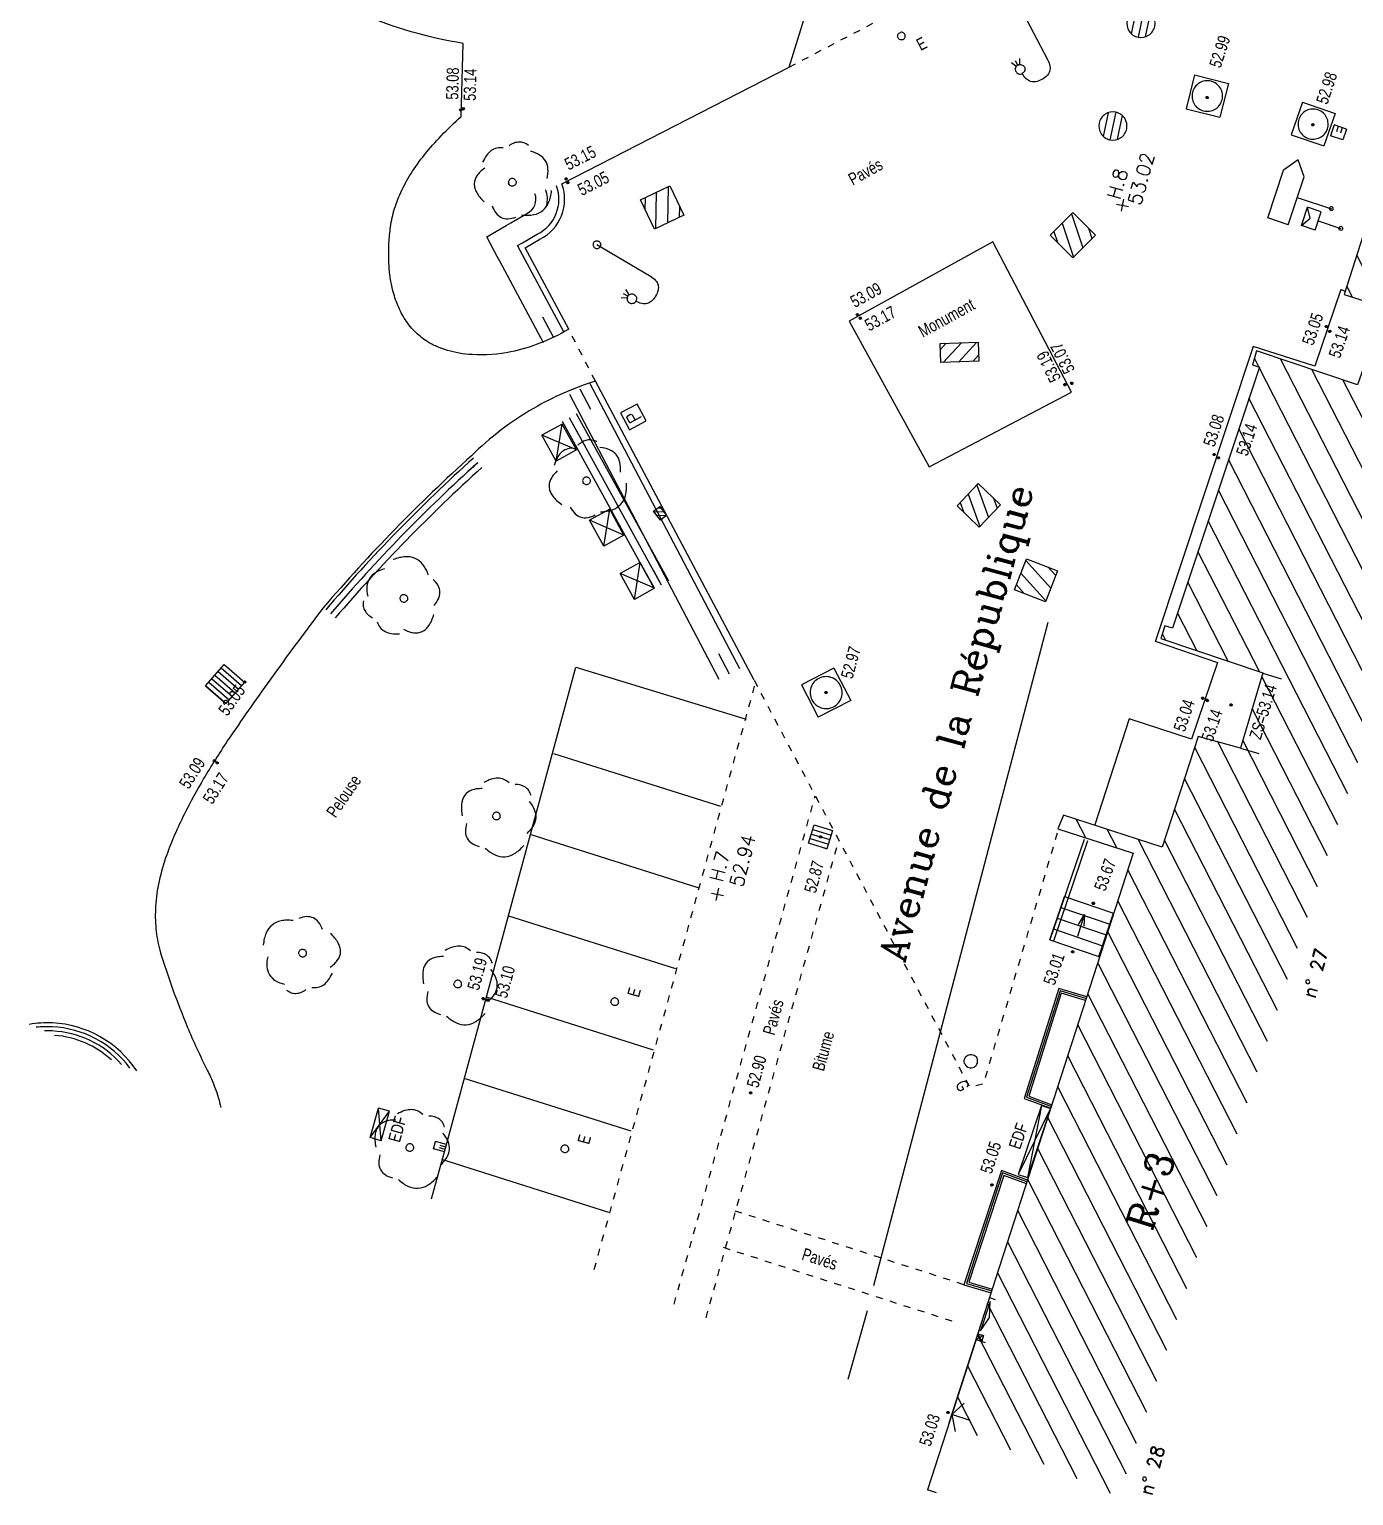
# Model space of a CAD drawing. Extents: x 661856 to 662117, y 6866905 to 6867165.
# Drawn here: x 661855.97 to 661890.48, y 6866941.31 to 6866979.51 of the extents above; entities that cross this region are included whole.
import ezdxf
from ezdxf.enums import TextEntityAlignment as Align

# ---------------------------------------------------------------- set-up
doc = ezdxf.new("R2010")
doc.units = 0
for name, pattern in [('CONTINU', [0]), ('JSI_MCL0', [1, 0.5, 0.5]), ('JSI_MCL3', [4.5, 3, -1.5]), ('JSI_TCO', [1, 0.5, 0.5]), ('JSI_TIC', [0.2, 0.08, 0.01, -0.1, 0.01])]:
    doc.linetypes.add(name, pattern=pattern)
doc.layers.get('0').update_dxf_attribs({"linetype": 'CONTINUOUS'})
for name, color, linetype in [('ALTI', 140, 'CONTINUOUS'), ('BATI', 6, 'CONTINUOUS'), ('BORDURE', 7, 'CONTINU'), ('GENIE_CIVIL', 7, 'CONTINUOUS'), ('HACHURE', 7, 'CONTINUOUS'), ('LIMITE', 7, 'CONTINUOUS'), ('MARQUAGE', 7, 'CONTINUOUS'), ('MOB', 6, 'CONTINUOUS'), ('NUMEROS', 1, 'CONTINUOUS'), ('OBJASS', 22, 'CONTINUOUS'), ('OBJEAU', 4, 'CONTINUOUS'), ('OBJEDF', 240, 'CONTINUOUS'), ('OBJEP', 220, 'CONTINUOUS'), ('OBJGAZ', 30, 'CONTINUOUS'), ('POINTS-POLYGO', 7, 'CONTINUOUS'), ('POLYGO', 240, 'CONTINUOUS'), ('SIGNAL', 6, 'CONTINUOUS'), ('TEXTE', 7, 'CONTINUOUS'), ('VEGETATION', 3, 'CONTINUOUS'), ('VOIRIE', 7, 'CONTINUOUS'), ('Z', 4, 'CONTINUOUS')]:
    doc.layers.add(name, color=color, linetype=linetype)
doc.styles.add('36-2', font='romans.shx', dxfattribs={"height": 0.36})
doc.styles.add('5-2', font='romand.shx', dxfattribs={"height": 0.35})
doc.styles.add('7-2', font='romanc.shx', dxfattribs={"height": 0.7})
doc.styles.add('ROMANS', font='romans.shx', dxfattribs={"width": 0.95, "oblique": 13.5, "height": 5})
doc.styles.get("Standard").update_dxf_attribs({"font": 'ARIALUNI.ttf', "height": 2})
doc.linetypes.add('JSI_CLOO', pattern='A,0.7,0.1,-0.05,[133,jsi_form.shx,S=0.05,R=0,X=-0.05,Y=0],-0.05,0.1', length=1)
doc.linetypes.add('JSI_HAIED', pattern='A,0.48,0.06,-0.1,[138,jsi_form.shx,S=0.05,R=0,X=-0.1,Y=0],0.06', length=0.7)
doc.linetypes.add('JSI_HAIEG', pattern='A,0.48,0.06,-0.1,[137,jsi_form.shx,S=0.05,R=0,X=-0.1,Y=0],0.06', length=0.7)
doc.linetypes.add('JSI_MUD', pattern='A,0.0001,[130,jsi_form.shx,S=0.5,R=0,X=0.875,Y=0],-0.75', length=0.7501)
doc.linetypes.add('JSI_MUG', pattern='A,0.0001,[130,jsi_form.shx,S=0.5,R=0,X=-0.125,Y=0],-0.75', length=0.7501)
doc.linetypes.add('JSI_MUR', pattern='A,1e-06,-0.5,[130,jsi_form.shx,S=0.7,R=315,X=0.05,Y=0],-0.5', length=1.000001)

# ---------------------------------------------------------------- blocks, each defined once
blk = doc.blocks.new('$B_200')
at = {"color": 0, "linetype": 'BYBLOCK', "flags": 128}
for points in [[(0, -0.5, -0.414214), (-0.5, 0, -0.414214), (0, 0.5)], [(0, -0.5, 0.414214), (0.5, 0, 0.414214), (0, 0.5)]]:
    blk.add_lwpolyline(points, format="xyb", dxfattribs=at)
blk = doc.blocks.new('$B_220')
at = {"color": 0, "linetype": 'BYBLOCK', "flags": 128}
for points in [[(0.297, 0.272, 0.039633), (0.273, 0.344, 0.053426), (0.241, 0.401, 0.147584), (0.154, 0.47, 0.071882), (0.099, 0.483, 0.058066), (0.036, 0.48, 0.043501), (-0.035, 0.463, 0.032041), (-0.113, 0.431)], [(-0.195, 0.351, 0.077685), (-0.303, 0.336, 0.115926), (-0.379, 0.292, 0.119307), (-0.426, 0.217, 0.082378), (-0.441, 0.113)], [(0.461, -0.046, 0.087593), (0.487, 0.033, 0.096392), (0.482, 0.113, 0.080457), (0.446, 0.192, 0.056881), (0.379, 0.272)], [(-0.441, 0.033, 0.03619), (-0.474, -0.044, 0.046233), (-0.492, -0.116, 0.121403), (-0.482, -0.245, 0.119181), (-0.41, -0.354, 0.044648), (-0.351, -0.401, 0.034835), (-0.277, -0.443)], [(0.379, -0.364, 0.076898), (0.431, -0.319, 0.090424), (0.461, -0.265, 0.083207), (0.472, -0.2, 0.062964), (0.461, -0.126)], [(-0.113, -0.443, 0.078382), (0.005, -0.498, 0.113914), (0.113, -0.503, 0.115194), (0.21, -0.458, 0.080222), (0.297, -0.364)]]:
    blk.add_lwpolyline(points, format="xyb", dxfattribs=at)
blk = doc.blocks.new('$B_107')
at = {"color": 0, "linetype": 'BYBLOCK', "flags": 128}
for points in [[(-0.5, 0.625), (-0.5, 1)], [(-0.5, 1), (0.375, 1)], [(0.375, 0.625), (0.625, 0.8125), (0.375, 1)], [(-0.5, 0.625), (0.375, 0.625)], [(0, 0.625), (0, 0)]]:
    blk.add_lwpolyline(points, dxfattribs=at)
blk = doc.blocks.new('$Y_001')
at = {"color": 0, "linetype": 'BYBLOCK', "flags": 128}
for points in [[(-0.5, 0), (0.5, 0)], [(0, -0.5), (0, 0.5)]]:
    blk.add_lwpolyline(points, dxfattribs=at)
blk = doc.blocks.new('TCPOINT')
at = {"color": 0}
blk.add_point((0, 0), dxfattribs=at)
at = {"layer": 'NUMEROS', "style": '36-2'}
blk.add_attdef('MAT', (0.1, 0.1), '', height=0.36, dxfattribs=at)
at = {"layer": 'Z', "style": 'ROMANS'}
blk.add_attdef('ALT', text='', height=0.36, dxfattribs=at).set_placement((0.1, -0.1), align=Align.TOP_LEFT)
blk = doc.blocks.new('$B_130')
at = {"color": 0, "linetype": 'BYBLOCK', "flags": 128}
for points in [[(0, 0), (0, 0.812, -0.08), (0.012, 0.895, -0.117647), (0.047, 0.953, -0.117647), (0.105, 0.988, -0.08), (0.188, 1, -0.08), (0.27, 0.988, -0.117647), (0.328, 0.953, -0.117647), (0.363, 0.895, -0.08), (0.375, 0.812)], [(0.375, 0.688, -0.414214), (0.312, 0.75, -0.414214), (0.375, 0.812)], [(0.375, 0.688, 0.414214), (0.438, 0.75, 0.414214), (0.375, 0.812)]]:
    blk.add_lwpolyline(points, format="xyb", dxfattribs=at)
for points in [[(0.344, 0.688), (0.312, 0.625)], [(0.375, 0.688), (0.375, 0.625)], [(0.406, 0.688), (0.438, 0.625)]]:
    blk.add_lwpolyline(points, dxfattribs=at)
blk = doc.blocks.new('$B_030')
at = {"color": 0, "linetype": 'BYBLOCK', "flags": 128}
for points in [[(0, 0), (0, 1)], [(0, 1), (1, 1)], [(0, 1), (1, 0)], [(0, 0), (1, 1)], [(1, 0), (1, 1)], [(0, 0), (1, 0)]]:
    blk.add_lwpolyline(points, dxfattribs=at)
blk = doc.blocks.new('$B_020')
at = {"color": 0, "linetype": 'BYBLOCK', "flags": 128}
for points in [[(0, 0), (0, 1)], [(0, 1), (1, 1)], [(1, 0), (1, 1)], [(0, 0), (1, 0)]]:
    blk.add_lwpolyline(points, dxfattribs=at)
for points in [[(0.5, 0.0625, -0.4142136), (0.0625, 0.5, -0.4142136), (0.5, 0.9375)], [(0.5, 0.0625, 0.4142136), (0.9375, 0.5, 0.4142136), (0.5, 0.9375)]]:
    blk.add_lwpolyline(points, format="xyb", dxfattribs=at)
blk = doc.blocks.new('$B_021')
at = {"color": 0, "linetype": 'BYBLOCK', "flags": 128}
for points in [[(0, 0), (0, 1)], [(0, 1), (1, 1)], [(0, 0), (1, 0)], [(0.34, 0), (0.34, 0.5)], [(0.66, 0), (0.66, 0.5)], [(1, 0), (1, 1)]]:
    blk.add_lwpolyline(points, dxfattribs=at)
blk = doc.blocks.new('$B_230')
blk.add_lwpolyline([(-0.498, -0.488), (0.498, -0.488), (0.498, 0.488), (-0.498, 0.488)], close=True)
at = {"color": 0, "linetype": 'BYBLOCK', "flags": 128}
for points in [[(-0.193, 0.309), (0.119, 0.315), (0.184, 0.222), (0.186, 0.066), (0.125, 0.002), (-0.187, -0.003)], [(-0.193, 0.309), (-0.181, -0.378)]]:
    blk.add_lwpolyline(points, dxfattribs=at)
blk = doc.blocks.new('$B_038')
at = {"color": 0, "linetype": 'BYBLOCK', "flags": 128}
blk.add_lwpolyline([(-0.5, 0.5), (0.5, 0.5), (0.5, -0.5), (-0.5, -0.5)], close=True, dxfattribs=at)
for points in [[(-0.344, 0.5), (-0.5, 0.188)], [(0.031, 0.5), (-0.469, -0.5)], [(0.438, 0.5), (-0.062, -0.5)], [(0.5, -0.188), (0.344, -0.5)]]:
    blk.add_lwpolyline(points, dxfattribs=at)
blk = doc.blocks.new('$B_202')
at = {"color": 0, "linetype": 'BYBLOCK', "flags": 128}
for points in [[(0, -0.5, -0.4142136), (-0.5, 0, -0.4142136), (0, 0.5)], [(0, -0.5, 0.4142136), (0.5, 0, 0.4142136), (0, 0.5)]]:
    blk.add_lwpolyline(points, format="xyb", dxfattribs=at)
for points in [[(-0.5, 0), (0.5, 0)], [(-0.4297, 0.25), (0.4297, 0.25)], [(0.4297, -0.25), (-0.4297, -0.25)]]:
    blk.add_lwpolyline(points, dxfattribs=at)
blk = doc.blocks.new('$B_110')
at = {"color": 0, "linetype": 'BYBLOCK', "flags": 128}
for points in [[(-0.25, 0.625), (-0.25, 1), (0, 0.844), (0.25, 1)], [(-0.25, 0.625), (0.25, 0.625), (0.25, 1)], [(-0.25, 1), (0.25, 1)], [(0, 0.625), (0, 0)]]:
    blk.add_lwpolyline(points, dxfattribs=at)
blk = doc.blocks.new('$B_027')
at = {"color": 0, "linetype": 'BYBLOCK', "flags": 128}
for points in [[(-0.5, -0.5), (0.5, -0.5), (0.5, -0.188)], [(-0.5, -0.5), (-0.5, -0.188)]]:
    blk.add_lwpolyline(points, dxfattribs=at)
blk.add_lwpolyline([(-0.406, -0.406), (0.406, -0.406), (0, -0.188)], close=True, dxfattribs=at)
blk = doc.blocks.new('$B_210')
at = {"linetype": 'CONTINUOUS'}
blk.add_hatch(color=0, dxfattribs=at).paths.add_polyline_path([(0, -0.5, -1), (0, 0.5, -1)])
at = {"color": 0, "linetype": 'BYBLOCK', "flags": 128}
blk.add_lwpolyline([(0, -0.5, -1), (0, 0.5, -1)], format="xyb", close=True, dxfattribs=at)
blk = doc.blocks.new('$B_001')
at = {"color": 0, "linetype": 'BYBLOCK', "flags": 128}
for points in [[(0, 0), (0, 1)], [(0, 1), (1, 1)], [(1, 0), (1, 1)], [(0, 0), (1, 0)]]:
    blk.add_lwpolyline(points, dxfattribs=at)
blk = doc.blocks.new('$B_216')
at = {"color": 0, "linetype": 'BYBLOCK', "flags": 128}
for points in [[(-0.5, 0), (0, 0.5)], [(0, -0.5), (0, 0.5), (0.5, 0)]]:
    blk.add_lwpolyline(points, dxfattribs=at)
blk = doc.blocks.new('$B_170')
at = {"color": 0, "linetype": 'BYBLOCK', "flags": 128}
for points in [[(-0.5, 0), (-0.5, 1)], [(0.5, 0), (0.5, 1)]]:
    blk.add_lwpolyline(points, dxfattribs=at)
blk = doc.blocks.new('$B_028')
at = {"color": 0, "linetype": 'BYBLOCK', "flags": 128}
for points in [[(0, 0.5), (0, -0.5), (0.0938, -0.0625)], [(-0.5, -0.5), (-0.5, 0)], [(0.5, 0), (0.5, -0.5)], [(-0.0937, -0.0625), (0, -0.5)], [(-0.5, -0.5), (0.5, -0.5)]]:
    blk.add_lwpolyline(points, dxfattribs=at)
blk = doc.blocks.new('*X281')
at = {"layer": 'HACHURE'}
for p, q in [((661893.728, 6866970.065, 57.333), (661891.076, 6866975.252, 57.333)), ((661893.99, 6866970.871, 57.333), (661891.714, 6866975.321, 57.333)), ((661894.458, 6866971.273, 57.333), (661892.525, 6866975.054, 57.333)), ((661895.269, 6866971.004, 57.333), (661893.336, 6866974.786, 57.333)), ((661893.466, 6866969.259, 57.333), (661890.817, 6866974.439, 57.333)), ((661896.081, 6866970.736, 57.333), (661894.146, 6866974.519, 57.333)), ((661896.892, 6866970.467, 57.333), (661894.957, 6866974.251, 57.333)), ((661897.703, 6866970.198, 57.333), (661895.768, 6866973.984, 57.333)), ((661891.249, 6866972.277, 57.333), (661890.559, 6866973.627, 57.333)), ((661898.514, 6866969.93, 57.333), (661896.578, 6866973.716, 57.333)), ((661899.326, 6866969.661, 57.333), (661897.389, 6866973.449, 57.333)), ((661900.137, 6866969.393, 57.333), (661898.199, 6866973.182, 57.333)), ((661890.445, 6866972.533, 57.333), (661890.3, 6866972.815, 57.333)), ((661900.948, 6866969.124, 57.333), (661899.01, 6866972.914, 57.333)), ((661901.759, 6866968.856, 57.333), (661899.821, 6866972.647, 57.333)), ((661902.57, 6866968.587, 57.333), (661900.631, 6866972.379, 57.333)), ((661893.204, 6866968.454, 57.333), (661891.278, 6866972.221, 57.333)), ((661903.382, 6866968.319, 57.333), (661901.442, 6866972.112, 57.333)), ((661904.193, 6866968.05, 57.333), (661902.253, 6866971.844, 57.333)), ((661905.004, 6866967.781, 57.333), (661903.063, 6866971.577, 57.333)), ((661892.942, 6866967.648, 57.333), (661891.002, 6866971.443, 57.333)), ((661905.815, 6866967.513, 57.333), (661903.874, 6866971.309, 57.333)), ((661888.003, 6866970.719, 57.333), (661887.89, 6866970.939, 57.333)), ((661891.895, 6866964.425, 57.333), (661888.573, 6866970.922, 57.333)), ((661906.626, 6866967.244, 57.333), (661904.685, 6866971.042, 57.333)), ((661907.438, 6866966.976, 57.333), (661905.495, 6866970.774, 57.333)), ((661891.633, 6866963.619, 57.333), (661888.015, 6866970.696, 57.333)), ((661892.157, 6866965.231, 57.333), (661889.385, 6866970.65, 57.333)), ((661892.419, 6866966.036, 57.333), (661890.198, 6866970.379, 57.333)), ((661892.68, 6866966.842, 57.333), (661890.726, 6866970.665, 57.333)), ((661908.249, 6866966.707, 57.333), (661906.306, 6866970.507, 57.333)), ((661909.06, 6866966.439, 57.333), (661907.117, 6866970.239, 57.333)), ((661891.371, 6866962.814, 57.333), (661887.749, 6866969.897, 57.333)), ((661909.871, 6866966.17, 57.333), (661907.927, 6866969.972, 57.333)), ((661910.683, 6866965.901, 57.333), (661908.738, 6866969.704, 57.333)), ((661911.494, 6866965.633, 57.333), (661909.549, 6866969.437, 57.333)), ((661891.109, 6866962.008, 57.333), (661887.483, 6866969.099, 57.333)), ((661912.305, 6866965.364, 57.333), (661910.359, 6866969.17, 57.333)), ((661890.847, 6866961.202, 57.333), (661887.218, 6866968.3, 57.333)), ((661913.116, 6866965.096, 57.333), (661911.408, 6866968.436, 57.333)), ((661913.927, 6866964.827, 57.333), (661912.221, 6866968.165, 57.333)), ((661914.739, 6866964.559, 57.333), (661913.033, 6866967.895, 57.333)), ((661890.585, 6866960.397, 57.333), (661886.952, 6866967.502, 57.333)), ((661915.55, 6866964.29, 57.333), (661913.845, 6866967.624, 57.333)), ((661916.361, 6866964.021, 57.333), (661914.657, 6866967.353, 57.333)), ((661917.172, 6866963.753, 57.333), (661915.47, 6866967.083, 57.333)), ((661890.323, 6866959.591, 57.333), (661886.686, 6866966.703, 57.333)), ((661917.983, 6866963.484, 57.333), (661916.282, 6866966.812, 57.333)), ((661918.795, 6866963.216, 57.333), (661916.926, 6866966.87, 57.333)), ((661919.606, 6866962.947, 57.333), (661917.67, 6866966.732, 57.333)), ((661920.417, 6866962.679, 57.333), (661918.48, 6866966.467, 57.333)), ((661921.228, 6866962.41, 57.333), (661919.29, 6866966.201, 57.333)), ((661888.021, 6866962.776, 57.333), (661886.421, 6866965.905, 57.333)), ((661922.029, 6866962.161, 57.333), (661920.1, 6866965.935, 57.333)), ((661922.293, 6866962.964, 57.333), (661920.909, 6866965.67, 57.333)), ((661922.556, 6866963.767, 57.333), (661921.719, 6866965.404, 57.333)), ((661887.206, 6866963.051, 57.333), (661886.155, 6866965.107, 57.333)), ((661922.82, 6866964.57, 57.333), (661922.529, 6866965.138, 57.333)), ((661886.391, 6866963.327, 57.333), (661885.89, 6866964.308, 57.333)), ((661885.577, 6866963.602, 57.333), (661885.494, 6866963.765, 57.333)), ((661890.061, 6866958.785, 57.333), (661888.085, 6866962.651, 57.333)), ((661889.799, 6866957.98, 57.333), (661887.836, 6866961.82, 57.333)), ((661889.276, 6866956.368, 57.333), (661886.935, 6866960.945, 57.333)), ((661889.537, 6866957.174, 57.333), (661887.587, 6866960.989, 57.333)), ((661889.014, 6866955.563, 57.333), (661886.336, 6866960.799, 57.333)), ((661888.752, 6866954.757, 57.333), (661886.073, 6866959.996, 57.333)), ((661883.497, 6866958.445, 57.333), (661883.248, 6866958.931, 57.333)), ((661888.49, 6866953.951, 57.333), (661885.81, 6866959.192, 57.333)), ((661884.304, 6866958.183, 57.333), (661884.056, 6866958.669, 57.333)), ((661887.966, 6866952.34, 57.333), (661884.863, 6866958.408, 57.333)), ((661888.228, 6866953.145, 57.333), (661885.547, 6866958.389, 57.333)), ((661887.704, 6866951.534, 57.333), (661884.594, 6866957.616, 57.333)), ((661887.442, 6866950.728, 57.333), (661884.333, 6866956.808, 57.333)), ((661887.18, 6866949.923, 57.333), (661884.072, 6866956.001, 57.333)), ((661886.918, 6866949.117, 57.333), (661883.811, 6866955.194, 57.333)), ((661886.656, 6866948.311, 57.333), (661883.55, 6866954.386, 57.333)), ((661886.394, 6866947.506, 57.333), (661883.289, 6866953.579, 57.333)), ((661886.132, 6866946.7, 57.333), (661883.028, 6866952.771, 57.333)), ((661885.871, 6866945.894, 57.333), (661882.767, 6866951.964, 57.333)), ((661885.609, 6866945.089, 57.333), (661882.506, 6866951.157, 57.333)), ((661885.347, 6866944.283, 57.333), (661882.245, 6866950.349, 57.333)), ((661885.085, 6866943.477, 57.333), (661881.984, 6866949.542, 57.333)), ((661884.823, 6866942.672, 57.333), (661881.723, 6866948.735, 57.333)), ((661884.561, 6866941.866, 57.333), (661881.462, 6866947.927, 57.333)), ((661884.141, 6866941.369, 57.333), (661881.201, 6866947.12, 57.333)), ((661883.275, 6866941.745, 57.333), (661880.94, 6866946.312, 57.333)), ((661882.409, 6866942.12, 57.333), (661880.679, 6866945.505, 57.333)), ((661881.543, 6866942.496, 57.333), (661880.417, 6866944.698, 57.333)), ((661880.677, 6866942.872, 57.333), (661880.156, 6866943.89, 57.333))]:
    blk.add_line(p, q, dxfattribs=at)

msp = doc.modelspace()

# ---------------------------------------------------------------- hatches: boundary and pattern name
at = {"layer": 'OBJASS', "linetype": 'CONTINUOUS', "ltscale": 2}
h = msp.add_hatch(dxfattribs=at)
h.set_pattern_fill('_USER', color=256, scale=0.1236, angle=-41.0178, style=0, pattern_type=0)
h.set_pattern_definition([(318.982, (661861.09502, 6866961.94703), (0.081118, 0.093257), [])])
h.paths.add_polyline_path([(661861.095, 6866961.947), (661860.567, 6866962.406), (661861.053, 6866962.966), (661861.582, 6866962.506)])
h = msp.add_hatch(dxfattribs=at)
h.set_pattern_fill('_USER', color=256, scale=0.125, angle=-196.8116, style=0, pattern_type=0)
h.set_pattern_definition([(163.188, (661876.42138, 6866958.78412), (-0.036153, -0.119658), [])])
h.paths.add_polyline_path([(661876.421, 6866958.784), (661876.9, 6866958.64), (661876.755, 6866958.161), (661876.277, 6866958.306)])

# ---------------------------------------------------------------- linework, layer by layer
at = {"layer": 'BATI', "elevation": 57.333, "flags": 128}
msp.add_lwpolyline([(661922.024, 6866962.146), (661922.96, 6866964.997), (661916.958, 6866966.966), (661916.846, 6866966.624), (661910.727, 6866968.663), (661910.853, 6866969.007), (661891.157, 6866975.505), (661890.232, 6866972.6), (661891.293, 6866972.263), (661890.579, 6866970.252), (661887.949, 6866971.13), (661887.838, 6866970.77), (661888.02, 6866970.713), (661885.756, 6866963.906), (661885.56, 6866963.971), (661885.455, 6866963.643), (661888.113, 6866962.745), (661887.526, 6866960.784), (661886.428, 6866961.083), (661885.487, 6866958.206), (661882.919, 6866959.037), (661882.769, 6866958.68), (661884.733, 6866958.044), (661879.932, 6866943.195)], dxfattribs=at)
at = {"layer": 'BORDURE', "linetype": 'JSI_TCO', "ltscale": 2, "elevation": 57.333, "flags": 128}
for points in [[(661870.028, 6866971.698, -0.037617), (661869.271, 6866971.33, -0.043616), (661868.522, 6866971.107, -0.066058), (661867.513, 6866971.035, -0.026023), (661867.175, 6866971.073, -0.029867), (661866.866, 6866971.144, -0.033588), (661866.585, 6866971.247, -0.036633), (661866.333, 6866971.382, -0.058297), (661866.005, 6866971.648, -0.056199), (661865.742, 6866971.988, -0.042481), (661865.556, 6866972.363, -0.038471), (661865.426, 6866972.782, -0.025508), (661865.366, 6866973.125, -0.022661), (661865.338, 6866973.493, -0.019954), (661865.341, 6866973.886, -0.017493), (661865.376, 6866974.304, -0.04128), (661865.472, 6866974.781, -0.037255), (661865.651, 6866975.26, -0.032817), (661865.918, 6866975.75, -0.027862), (661866.268, 6866976.243, -0.023405), (661866.704, 6866976.738, -0.019618), (661867.225, 6866977.237), (661867.278, 6866979.143, -0.059899), (661864.616, 6866979.912)], [(661870.028, 6866971.698), (661868.895, 6866973.82), (661869.277, 6866974.041, 0.38231), (661869.848, 6866975.488)], [(661870.72, 6866970.344, 0.054753), (661869.105, 6866969.633, 0.031851), (661868.265, 6866969.072, 0.030919), (661867.491, 6866968.4)], [(661867.491, 6866968.4, 0.032504), (661863.633, 6866964.442)], [(661863.633, 6866964.442, 0.007184), (661862.239, 6866962.558, 0.007371), (661861.14, 6866960.979, 0.014912), (661860.514, 6866959.989, 0.018188), (661860.008, 6866959.057, 0.013004), (661859.759, 6866958.521, 0.014796), (661859.554, 6866958.006, 0.033854), (661859.354, 6866957.319, 0.03892), (661859.262, 6866956.657, 0.038735), (661859.272, 6866956.079, 0.040479), (661859.372, 6866955.522)], [(661859.372, 6866955.522, 0.011548), (661859.715, 6866954.49, 0.012807), (661860.088, 6866953.527, 0.018493), (661860.609, 6866952.396, -0.022012), (661860.774, 6866952.034, -0.024414), (661860.897, 6866951.678, -0.020512), (661860.961, 6866951.423, -0.020512)], [(661858.77, 6866952.373, 0.240489), (661856.574, 6866953.624, 0.054296), (661855.973, 6866953.587, 0.054296)]]:
    msp.add_lwpolyline(points, format="xyb", dxfattribs=at)
for points in [[(661869.848, 6866975.488), (661875.773, 6866978.528), (661876.184, 6866979.868)], [(661874.856, 6866962.551), (661870.72, 6866970.344)], [(661866.815, 6866950.359), (661870.215, 6866962.894), (661874.65, 6866961.535)], [(661886.255, 6866961.014), (661884.629, 6866961.545), (661883.725, 6866958.757)], [(661866.449, 6866949.043), (661866.815, 6866950.359)]]:
    msp.add_lwpolyline(points, dxfattribs=at)
msp.add_lwpolyline([(661879.419, 6866968.116), (661883.125, 6866970.055), (661881.075, 6866973.973), (661877.329, 6866971.909)], close=True, dxfattribs=at)
at = {"layer": 'GENIE_CIVIL', "linetype": 'JSI_TCO', "ltscale": 2, "elevation": 57.333, "flags": 128}
for points in [[(661890.143, 6866972.729), (661889.462, 6866970.736), (661887.86, 6866971.247), (661885.306, 6866963.554)], [(661890.143, 6866972.729), (661890.261, 6866972.691)], [(661885.306, 6866963.574), (661886.925, 6866963.015), (661886.255, 6866961.014)], [(661883.452, 6866958.405), (661882.559, 6866955.791)]]:
    msp.add_lwpolyline(points, dxfattribs=at)
at = {"layer": 'LIMITE', "linetype": 'JSI_TCO', "ltscale": 2, "elevation": 57.333, "flags": 128}
for points in [[(661872.263, 6866964.932), (661869.862, 6866969.291)], [(661872.631, 6866965.135), (661870.23, 6866969.494)], [(661883.524, 6866954.306), (661882.793, 6866954.523), (661881.889, 6866951.659), (661882.585, 6866951.4)], [(661883.493, 6866954.21), (661882.859, 6866954.399), (661882.013, 6866951.72), (661882.615, 6866951.495)], [(661881.98, 6866949.53), (661881.301, 6866949.781), (661880.322, 6866946.805), (661881.031, 6866946.595)], [(661881.949, 6866949.434), (661881.364, 6866949.652), (661880.449, 6866946.872), (661881.062, 6866946.69)]]:
    msp.add_lwpolyline(points, dxfattribs=at)
at = {"layer": 'LIMITE', "linetype": 'JSI_MUR', "ltscale": 0.42, "elevation": 57.333, "flags": 128}
msp.add_lwpolyline([(661872.447, 6866965.033), (661870.046, 6866969.393)], dxfattribs=at)
at = {"layer": 'LIMITE', "linetype": 'JSI_MUD', "ltscale": 0.42, "elevation": 57.333, "flags": 128}
msp.add_lwpolyline([(661870.248, 6866969.025), (661870.046, 6866969.393)], dxfattribs=at)
at = {"layer": 'LIMITE', "linetype": 'JSI_TCO', "ltscale": 2, "elevation": 57.333, "flags": 128}
for points in [[(661867.545, 6866968.34, 0.032499), (661863.694, 6866964.389)], [(661867.766, 6866968.095, 0.032496), (661863.945, 6866964.175)], [(661858.595, 6866952.449, 0.22476), (661856.569, 6866953.524, 0.039359), (661856.148, 6866953.511, 0.039359)], [(661858.11, 6866952.66, 0.168205), (661856.633, 6866953.3, 0.168205)]]:
    msp.add_lwpolyline(points, format="xyb", dxfattribs=at)
at = {"layer": 'LIMITE', "linetype": 'JSI_MUR', "ltscale": 0.33, "elevation": 57.333, "flags": 128}
msp.add_lwpolyline([(661867.655, 6866968.218, 0.032511), (661863.82, 6866964.282)], format="xyb", dxfattribs=at)
at = {"layer": 'LIMITE', "linetype": 'JSI_MUG', "ltscale": 0.33, "elevation": 57.333, "flags": 128}
msp.add_lwpolyline([(661867.655, 6866968.218, 0.002166), (661867.412, 6866967.997)], format="xyb", dxfattribs=at)
at = {"layer": 'LIMITE', "linetype": 'JSI_MUG', "ltscale": 0.42, "elevation": 57.333, "flags": 128}
msp.add_lwpolyline([(661872.447, 6866965.033), (661872.244, 6866965.401)], dxfattribs=at)
at = {"layer": 'LIMITE', "linetype": 'JSI_MUD', "ltscale": 0.33, "elevation": 57.333, "flags": 128}
msp.add_lwpolyline([(661864.034, 6866964.531), (661863.82, 6866964.282)], dxfattribs=at)
at = {"layer": 'LIMITE', "linetype": 'JSI_MUR', "ltscale": 0.1, "elevation": 57.333, "flags": 128}
for points in [[(661883.503, 6866954.26), (661882.826, 6866954.461), (661881.951, 6866951.689), (661882.6, 6866951.447)], [(661881.964, 6866949.482), (661881.332, 6866949.716), (661880.386, 6866946.838), (661881.046, 6866946.642)]]:
    msp.add_lwpolyline(points, dxfattribs=at)
at = {"layer": 'LIMITE', "linetype": 'JSI_MUR', "ltscale": 0.22, "elevation": 57.333, "flags": 128}
msp.add_lwpolyline([(661858.377, 6866952.544, 0.203739), (661856.564, 6866953.415, 0.019264), (661856.366, 6866953.416, 0.019264)], format="xyb", dxfattribs=at)
at = {"layer": 'MARQUAGE', "linetype": 'JSI_MCL0', "ltscale": 2, "elevation": 57.333, "flags": 128}
for points in [[(661882.506, 6866964.056), (661877.963, 6866946.775)], [(661873.986, 6866959.262), (661869.636, 6866960.638)], [(661873.402, 6866957.147), (661869.052, 6866958.523)], [(661872.819, 6866955.032), (661868.469, 6866956.408)], [(661872.235, 6866952.917), (661867.885, 6866954.293)], [(661871.652, 6866950.802), (661867.302, 6866952.178)], [(661871.068, 6866948.687), (661866.718, 6866950.063)]]:
    msp.add_lwpolyline(points, dxfattribs=at)
at = {"layer": 'MARQUAGE', "linetype": 'JSI_MCL3', "ltscale": 2, "elevation": 57.333, "flags": 128}
msp.add_lwpolyline([(661877.806, 6866946.127), (661877.294, 6866944.339)], dxfattribs=at)
at = {"layer": 'MOB', "linetype": 'JSI_CLOO', "ltscale": 2, "elevation": 57.333, "flags": 128}
msp.add_lwpolyline([(661883.546, 6866958.373), (661882.654, 6866955.759)], dxfattribs=at)
at = {"layer": 'OBJASS', "linetype": 'JSI_TCO', "ltscale": 2, "elevation": 57.333, "flags": 128}
for points in [[(661861.095, 6866961.947), (661860.567, 6866962.406), (661861.053, 6866962.966), (661861.582, 6866962.506)], [(661876.421, 6866958.784), (661876.9, 6866958.64), (661876.755, 6866958.161), (661876.277, 6866958.306)]]:
    msp.add_lwpolyline(points, close=True, dxfattribs=at)
at = {"layer": 'VEGETATION', "linetype": 'JSI_HAIED', "ltscale": 2, "elevation": 57.333, "flags": 128}
msp.add_lwpolyline([(661869.896, 6866971.627), (661868.763, 6866973.749), (661868.695, 6866973.877), (661868.82, 6866973.95), (661869.206, 6866974.173, 0.383631), (661869.707, 6866975.436)], format="xyb", dxfattribs=at)
at = {"layer": 'VEGETATION', "linetype": 'JSI_MUD', "ltscale": 0.6, "elevation": 57.333, "flags": 128}
msp.add_lwpolyline([(661869.451, 6866974.916, 0.149109), (661869.426, 6866975.332)], format="xyb", dxfattribs=at)
at = {"layer": 'VEGETATION', "linetype": 'JSI_HAIEG', "ltscale": 2, "elevation": 57.333, "flags": 128}
msp.add_lwpolyline([(661869.367, 6866971.345), (661868.234, 6866973.467), (661868.166, 6866973.595), (661867.893, 6866974.106), (661868.394, 6866974.396), (661868.52, 6866974.469), (661868.905, 6866974.692), (661868.922, 6866974.702), (661868.939, 6866974.711, 0.383514), (661869.145, 6866975.228)], format="xyb", dxfattribs=at)
at = {"layer": 'VEGETATION', "linetype": 'JSI_MUG', "ltscale": 0.6, "elevation": 57.333, "flags": 128}
for points in [[(661869.631, 6866971.486), (661869.349, 6866972.015)], [(661874.216, 6866962.71), (661873.937, 6866963.241)]]:
    msp.add_lwpolyline(points, dxfattribs=at)
at = {"layer": 'VEGETATION', "linetype": 'JSI_HAIEG', "ltscale": 2, "elevation": 57.333, "flags": 128}
msp.add_lwpolyline([(661873.95, 6866962.57), (661870.056, 6866969.995)], dxfattribs=at)
at = {"layer": 'VEGETATION', "linetype": 'JSI_MUD', "ltscale": 0.6, "elevation": 57.333, "flags": 128}
msp.add_lwpolyline([(661870.601, 6866969.603), (661870.322, 6866970.135)], dxfattribs=at)
at = {"layer": 'VEGETATION', "linetype": 'JSI_HAIED', "ltscale": 2, "elevation": 57.333, "flags": 128}
msp.add_lwpolyline([(661874.482, 6866962.849), (661870.588, 6866970.274)], dxfattribs=at)
at = {"layer": 'VOIRIE', "linetype": 'JSI_TIC', "ltscale": 2, "elevation": 57.333, "flags": 128}
for points in [[(661875.773, 6866978.528), (661887.628, 6866984.733)], [(661870.72, 6866970.344), (661870.028, 6866971.698)], [(661870.691, 6866947.203), (661874.893, 6866962.486)], [(661874.856, 6866962.551), (661880.473, 6866951.949), (661880.836, 6866952.045), (661882.794, 6866958.684)], [(661872.772, 6866946.301), (661876.45, 6866959.544)], [(661873.605, 6866945.939), (661877.062, 6866958.387)], [(661880.322, 6866946.805), (661874.359, 6866948.725)], [(661880.016, 6866945.853), (661874.052, 6866947.773)]]:
    msp.add_lwpolyline(points, dxfattribs=at)

# ---------------------------------------------------------------- block references
at = {"layer": 'ALTI', "linetype": 'CONTINUOUS'}
for p, xscale, yscale, rotation in [((661886.657, 6866977.734, 57.333), 0.0600000003282539, 0.0600000003282539, 93.93113457557544), ((661867.214, 6866977.41, 57.333), 0.0600000002692098, 0.0600000002692098, 88.41627668210812), ((661867.277, 6866977.44, 57.333), 0.0600000002692098, 0.0600000002692098, 88.41627668210812), ((661889.412, 6866977.024, 57.333), 0.0599999999805754, 0.0599999999805754, 30.15784194690384), ((661869.958, 6866975.613, 57.333), 0.0600000000730364, 0.0600000000730364, 27.16141990606431), ((661870.006, 6866975.517, 57.333), 0.0600000000730364, 0.0600000000730364, 27.16141990606431), ((661877.547, 6866972.076, 57.333), 0.0599999999970901, 0.0599999999970901, 208.8592787264117), ((661877.624, 6866971.982, 57.333), 0.0599999999970901, 0.0599999999970901, 208.8592787264117), ((661889.763, 6866971.769, 57.333), 0.0600000004128017, 0.0600000004128017, 251.1141241932155), ((661889.852, 6866971.641, 57.333), 0.0600000004128017, 0.0600000004128017, 251.1141241932155), ((661882.951, 6866970.253, 57.333), 0.0599999999038422, 0.0599999999038422, 117.6174418022504), ((661883.131, 6866970.287, 57.333), 0.0599999999038422, 0.0599999999038422, 117.6174418022504), ((661886.843, 6866968.433, 57.333), 0.0599999999150285, 0.0599999999150285, 251.6341268233574), ((661886.955, 6866968.348, 57.333), 0.0599999999150285, 0.0599999999150285, 251.6341268233574), ((661861.582, 6866962.506, 57.333), 0.0600000003533233, 0.0600000003533233, 234.6951920292079), ((661876.73, 6866962.232, 57.333), 0.0600000002307328, 0.0600000002307328, 297.9159464019997), ((661886.545, 6866962.083, 57.333), 0.060000000393543, 0.060000000393543, 251.4814384095859), ((661886.663, 6866962.029, 57.333), 0.060000000393543, 0.060000000393543, 251.4814384095859), ((661860.795, 6866960.454, 57.333), 0.0600000001351592, 0.0600000001351592, 237.7696765415326), ((661860.868, 6866960.4, 57.333), 0.0600000004313674, 0.0600000004313674, 237.7890382684712), ((661876.588, 6866958.473, 57.333), 0.0600000003687544, 0.0600000003687544, 253.1884485802404), ((661883.694, 6866956.741, 57.333), 0.0599999997932269, 0.0599999997932269, 252.0818940331154), ((661883.158, 6866955.476, 57.333), 0.0599999996674748, 0.0599999996674748, 251.1424027661504), ((661867.798, 6866954.259, 57.333), 0.0599999997730485, 0.0599999997730485, 74.82426150441493), ((661867.909, 6866954.22, 57.333), 0.0599999997730485, 0.0599999997730485, 74.82426150441493), ((661874.765, 6866951.803, 57.333), 0.0600000004035587, 0.0600000004035587, 74.47816838712673), ((661881.053, 6866949.404, 57.333), 0.0599999999126503, 0.0599999999126503, 251.7935195064509), ((661879.91, 6866943.474, 57.333), 0.0599999997932269, 0.0599999997932269, 252.0818940331154)]:
    msp.add_blockref('$B_210', p, dxfattribs=dict(at, xscale=xscale, yscale=yscale, rotation=rotation))
at = {"layer": 'BATI', "linetype": 'CONTINUOUS'}
for name, p, xscale, yscale, rotation in [('$B_170', (661887.819, 6866961.759, 57.333), 2.035400000293829, 0.5000000000742785, 253.2360595615651), ('$B_210', (661887.279, 6866961.911, 57.333), 0.0599999996633344, 0.0599999996633344, 224.9777610998852), ('$B_001', (661882.751, 6866956.354, 57.333), 1.353000831711788, 0.2973999998145371, 341.142463491996), ('$B_001', (661882.847, 6866956.636, 57.333), 1.353000831601622, 0.2973999998145371, 341.1424634904026), ('$B_001', (661882.655, 6866956.073, 57.333), 1.353000831601622, 0.2973999998145371, 341.1424634904026), ('$B_216', (661883.378, 6866956.167, 57.333), 0.1499999999837841, 0.5949000001888325, 343.3222811913867), ('$B_001', (661882.559, 6866955.791, 57.333), 1.353000831601622, 0.2973999998145371, 341.1424634904026)]:
    msp.add_blockref(name, p, dxfattribs=dict(at, xscale=xscale, yscale=yscale, rotation=rotation))
at = {"layer": 'HACHURE'}
msp.add_blockref('*X281', (0, 0), dxfattribs=at)
at = {"layer": 'LIMITE', "linetype": 'CONTINUOUS'}
for name, p, xscale, yscale, rotation in [('$B_030', (661870.225, 6866968.551, 57.333), 0.7700152794918949, 0.5999999999026807, 118.8503718246972), ('$B_030', (661871.465, 6866966.336, 57.333), 0.7700152794918949, 0.5999999999026807, 118.8503718246972), ('$B_030', (661872.263, 6866964.948, 57.333), 0.7700152794918949, 0.5999999999026807, 118.8503718246972), ('$B_027', (661881.075, 6866945.921, 57.333), 0.995697749942339, 0.5000000000742785, 251.9762743129405), ('$B_028', (661880.244, 6866943.342, 57.333), 4.1135627501665, 0.5000000000742785, 252.0246554948986), ('$B_030', (661880.687, 6866945.525, 57.333), 0.1556040167156759, 0.155600000396084, 252.9105879703418)]:
    msp.add_blockref(name, p, dxfattribs=dict(at, xscale=xscale, yscale=yscale, rotation=rotation))
at = {"layer": 'MOB', "linetype": 'CONTINUOUS'}
for name, p, xscale, yscale, rotation in [('$B_202', (661884.934, 6866979.663, 57.333), 0.7347504954546658, 0.7346999995729383, 258.0973924183978), ('$B_202', (661884.204, 6866976.991, 57.333), 0.7346524754979166, 0.7346999995729383, 258.0958479976211), ('$B_038', (661872.462, 6866974.866, 57.333), 0.8471829202560852, 0.847199999613324, 25.63335367084267), ('$B_038', (661883.162, 6866974.149, 57.333), 0.8330164584957601, 0.83300000011791, 45.11232935628505), ('$B_200', (661890.143, 6866974.322, 57.333), 0.0999999996187105, 0.0999999996187105, 71.73085616399133), ('$B_038', (661880.207, 6866971.094, 57.333), 0.9868242497708241, 0.5000000000742785, 181.9989340684869), ('$B_230', (661871.711, 6866969.414, 57.333), 0.5000000003549738, 0.5000000003549738, 117.6749868084792), ('$B_038', (661880.708, 6866967.108, 57.333), 0.800208235120061, 0.8001999997496667, 46.48377880520581), ('$B_038', (661872.407, 6866966.9, 57.333), 0.2945338856545293, 0.1999999996568045, 126.9452279469564), ('$B_038', (661882.203, 6866965.158, 57.333), 0.8667273677502488, 0.8666999999430801, 68.82365141834714)]:
    msp.add_blockref(name, p, dxfattribs=dict(at, xscale=xscale, yscale=yscale, rotation=rotation))
at = {"layer": 'MOB', "linetype": 'CONTINUOUS', "rotation": 71.73085621823402}
msp.add_blockref('$B_110', (661890.143, 6866974.322, 57.333), dxfattribs=at)
at = {"layer": 'OBJASS', "linetype": 'CONTINUOUS'}
for p, xscale, yscale, rotation in [((661886.333, 6866978.324, 57.333), 0.9100088846325409, 0.9101000001184055, 255.8140924031023), ((661876.937, 6866962.871, 57.333), 0.9519394993313406, 0.951899999707479, 207.3276836346294)]:
    msp.add_blockref('$B_020', p, dxfattribs=dict(at, xscale=xscale, yscale=yscale, rotation=rotation))
at = {"layer": 'OBJEAU', "linetype": 'CONTINUOUS'}
for name, p, xscale, yscale, rotation in [('$B_200', (661878.696, 6866979.334, 57.333), 0.1999999999760769, 0.1999999999760769, 27.62810134878436), ('$B_020', (661889.141, 6866977.612, 57.333), 0.8979919873797624, 0.8980000002858073, 251.0819982200474), ('$B_021', (661890.288, 6866976.913, 57.333), 0.3387448893219948, 0.3000000004174739, 161.2658726403926), ('$B_200', (661871.225, 6866954.176, 57.333), 0.1999999996837765, 0.1999999996837765, 74.62719027094765), ('$B_021', (661866.789, 6866950.263, 57.333), 0.1999204841385946, 0.3000000004174739, 74.62077744894151), ('$B_200', (661869.928, 6866950.343, 57.333), 0.1999999996837765, 0.1999999996837765, 74.62719027094765)]:
    msp.add_blockref(name, p, dxfattribs=dict(at, xscale=xscale, yscale=yscale, rotation=rotation))
at = {"layer": 'OBJEDF', "linetype": 'CONTINUOUS'}
for p, xscale, yscale, rotation in [((661865.144, 6866950.557, 57.333), 0.7999866620153803, 0.3000000004174739, 74.45606242045281), ((661882.345, 6866951.473, 57.333), 1.893911851430657, 0.2499999995714944, 251.3710185740183)]:
    msp.add_blockref('$B_030', p, dxfattribs=dict(at, xscale=xscale, yscale=yscale, rotation=rotation))
at = {"layer": 'OBJEP', "linetype": 'CONTINUOUS'}
for name, p, xscale, yscale, rotation in [('$B_130', (661881.755, 6866980.147, 57.333), 1.999999999947733, 1.999999999947733, 207.6281013158668), ('$B_130', (661870.759, 6866973.901, 57.333), 1.999999999783509, 1.999999999783509, 239.4600357190741), ('$B_200', (661870.759, 6866973.901, 57.333), 0.2000000001716642, 0.2000000001716642, 239.4600357827254)]:
    msp.add_blockref(name, p, dxfattribs=dict(at, xscale=xscale, yscale=yscale, rotation=rotation))
at = {"layer": 'OBJGAZ', "linetype": 'CONTINUOUS', "xscale": 0.3500000001115168, "yscale": 0.3500000001115168, "rotation": 297.9159465090666}
msp.add_blockref('$B_200', (661880.505, 6866952.63, 57.333), dxfattribs=at)
at = {"layer": 'POINTS-POLYGO', "rotation": 74.47300862616613}
msp.add_blockref('TCPOINT', (661884.457, 6866974.926, 57.333), dxfattribs=at).add_auto_attribs({'MAT': 'H.8', 'ALT': '53.02'})
at = {"layer": 'POINTS-POLYGO'}
ref = msp.add_blockref('TCPOINT', (661873.905, 6866956.975, 57.333), dxfattribs=dict(at, rotation=359.518964722964))
ref.add_attrib('MAT', 'H.7', (661874.033, 6866957.272, 57.333), dxfattribs={"layer": 'NUMEROS', "height": 0.36, "rotation": 75.5059, "style": '36-2'})
ref.add_attrib('ALT', '52.94', dxfattribs={"layer": 'Z', "height": 0.36, "rotation": 75.5059, "style": 'ROMANS'}).set_placement((661874.207, 6866957.227, 57.333), align=Align.TOP_LEFT)
at = {"layer": 'POLYGO', "linetype": 'CONTINUOUS', "xscale": 0.3200000000209822, "yscale": 0.3200000000209822, "zscale": 0.3200000000209822, "rotation": 348.0799646896258}
for p in [(661884.457, 6866974.926, 110.357), (661873.905, 6866956.975, 110.27)]:
    msp.add_blockref('$Y_001', p, dxfattribs=at)
at = {"layer": 'SIGNAL', "linetype": 'CONTINUOUS'}
for name, xscale, yscale, rotation in [('$B_107', 1.499999999696412, 1.499999999696412, 71.73085621823402), ('$B_200', 0.0999999996187105, 0.0999999996187105, 71.73085616399133)]:
    msp.add_blockref(name, (661889.897, 6866974.837, 57.333), dxfattribs=dict(at, xscale=xscale, yscale=yscale, rotation=rotation))
at = {"layer": 'VEGETATION', "linetype": 'CONTINUOUS'}
for name, p, xscale, yscale, rotation in [('$B_220', (661868.555, 6866975.524, 57.333), 1.999999999732904, 1.999999999732904, 110.315892023482), ('$B_200', (661868.555, 6866975.524, 57.333), 0.199999999715316, 0.199999999715316, 110.3158920543996), ('$B_220', (661870.489, 6866967.746, 57.333), 1.999999999633245, 1.999999999633245, 118.8487488320764), ('$B_200', (661870.489, 6866967.746, 57.333), 0.1999999996370276, 0.1999999996370276, 118.8487488835695), ('$B_220', (661865.728, 6866964.686, 57.333), 1.999999999994365, 1.999999999994365, 227.3041623235452), ('$B_200', (661865.728, 6866964.686, 57.333), 0.2000000000599912, 0.2000000000599912, 227.3041623440885), ('$B_220', (661868.144, 6866959.013, 57.333), 2.00000000027071, 2.00000000027071, 74.82426152613924), ('$B_200', (661868.144, 6866959.013, 57.333), 0.1999999995837436, 0.1999999995837436, 74.82426148477964), ('$B_220', (661863.093, 6866955.444, 57.333), 2.000000000411132, 2.000000000411132, 290.5258332177403), ('$B_200', (661863.093, 6866955.444, 57.333), 0.2000000001283329, 0.2000000001283329, 290.5258332083854), ('$B_220', (661867.136, 6866954.637, 57.333), 2.00000000027071, 2.00000000027071, 74.82426152613924), ('$B_200', (661867.136, 6866954.637, 57.333), 0.1999999995837436, 0.1999999995837436, 74.82426148477964), ('$B_220', (661865.888, 6866950.377, 57.333), 1.999999999803533, 1.999999999803533, 74.4544290199134), ('$B_200', (661865.888, 6866950.377, 57.333), 0.2000000004320996, 0.2000000004320996, 74.45442905245275)]:
    msp.add_blockref(name, p, dxfattribs=dict(at, xscale=xscale, yscale=yscale, rotation=rotation))

# ---------------------------------------------------------------- texts
at = {"layer": 'ALTI', "linetype": 'CONTINUOUS', "width": 0.75}
for s, rotation, p in [('52.99', 71.7749, (661887.117, 6866979.328, 57.333)), ('53.05', 54.6952, (661861.489, 6866962.376, 57.333))]:
    msp.add_text(s, height=0.32, rotation=rotation, dxfattribs=at).set_placement(p, align=Align.MIDDLE_RIGHT)
for s, rotation, p in [('53.08', 88.588, (661867.169, 6866978.513, 57.333)), ('53.09', 28.8593, (661878.214, 6866972.651, 57.333)), ('53.05', 71.1141, (661889.695, 6866972.048, 57.333)), ('53.07', 116.6198, (661882.848, 6866971.389, 57.333)), ('53.08', 71.6341, (661887.114, 6866969.408, 57.333)), ('53.04', 71.4814, (661886.343, 6866961.982, 57.333)), ('53.09', 57.7697, (661860.574, 6866960.404, 57.333)), ('53.01', 71.1424, (661882.955, 6866955.377, 57.333)), ('53.05', 71.7935, (661881.304, 6866950.466, 57.333)), ('53.03', 72.0819, (661879.709, 6866943.371, 57.333))]:
    msp.add_text(s, height=0.32, rotation=rotation, dxfattribs=at).set_placement(p, align=Align.RIGHT)
for s, rotation, p in [('53.14', 88.588, (661867.305, 6866978.49, 57.333)), ('53.17', 28.8593, (661878.435, 6866972.319, 57.333)), ('53.14', 71.1141, (661890.086, 6866971.816, 57.333)), ('53.19', 116.6198, (661882.2, 6866971.025, 57.333)), ('53.14', 71.6341, (661887.669, 6866969.268, 57.333)), ('53.14', 71.4814, (661886.764, 6866961.827, 57.333)), ('53.17', 57.789, (661860.918, 6866960.179, 57.333)), ('53.67', 69.9021, (661883.993, 6866957.932, 57.333))]:
    msp.add_text(s, height=0.32, rotation=rotation, dxfattribs=at).set_placement(p, align=Align.TOP_RIGHT)
for s, rotation, p in [('52.98', 71.7749, (661889.641, 6866977.584, 57.333)), ('52.97', 74.746, (661877.264, 6866962.61, 57.333)), ('52.87', 74.746, (661876.307, 6866957.025, 57.333)), ('52.90', 74.4782, (661874.808, 6866951.957, 57.333))]:
    msp.add_text(s, height=0.32, rotation=rotation, dxfattribs=at).set_placement(p, align=Align.MIDDLE_LEFT)
for s, rotation, p in [('53.15', 27.1614, (661870.027, 6866975.828, 57.333)), ('53.19', 74.8243, (661867.685, 6866954.455, 57.333))]:
    msp.add_text(s, height=0.32, rotation=rotation, dxfattribs=at).set_placement(p)
for s, rotation, p in [('53.05', 27.1614, (661870.221, 6866975.447, 57.333)), ('53.10', 74.8243, (661868.105, 6866954.333, 57.333))]:
    msp.add_text(s, height=0.32, rotation=rotation, dxfattribs=at).set_placement(p, align=Align.TOP_LEFT)
at = {"layer": 'BATI', "linetype": 'CONTINUOUS', "width": 0.75}
msp.add_text('ZS=53.14', height=0.32, rotation=72.9569, dxfattribs=at).set_placement((661888.268, 6866961.685, 57.333), align=Align.CENTER)
at = {"layer": 'BATI', "style": '7-2'}
msp.add_text('R+3', height=0.7, rotation=72.33, dxfattribs=at).set_placement((661885.212, 6866948.178, 57.333))
at = {"layer": 'OBJEAU', "linetype": 'CONTINUOUS', "width": 0.75}
for rotation, p in [(27.6281, (661879.047, 6866979.225, 57.333)), (74.6272, (661871.545, 6866954.358, 57.333)), (74.6272, (661870.247, 6866950.525, 57.333))]:
    msp.add_text('E', height=0.32, rotation=rotation, dxfattribs=at).set_placement(p, align=Align.TOP_LEFT)
at = {"layer": 'OBJEDF', "linetype": 'CONTINUOUS', "width": 0.75}
msp.add_text('EDF', height=0.32, rotation=74.4544, dxfattribs=at).set_placement((661865.406, 6866950.899, 57.333), align=Align.TOP_CENTER)
msp.add_text('EDF', height=0.32, rotation=71.371, dxfattribs=at).set_placement((661881.891, 6866950.626, 57.333), align=Align.CENTER)
at = {"layer": 'OBJGAZ', "linetype": 'CONTINUOUS', "width": 0.75}
msp.add_text('G', height=0.32, rotation=297.9159, dxfattribs=at).set_placement((661880.366, 6866952.177, 57.333), align=Align.TOP_LEFT)
at = {"layer": 'TEXTE', "linetype": 'CONTINUOUS', "width": 0.75}
for s, rotation, p in [('Pavés', 28.8593, (661877.757, 6866975.799, 57.333)), ('Monument', 28.8593, (661879.868, 6866971.994, 57.333)), ('Pelouse', 55.5513, (661864.164, 6866959.535, 57.333)), ('Pavés', 74.4782, (661875.354, 6866953.776, 57.333)), ('Bitume', 74.4782, (661876.657, 6866952.893, 57.333)), ('Pavés', 342.1498, (661876.567, 6866947.476, 57.333))]:
    msp.add_text(s, height=0.32, rotation=rotation, dxfattribs=at).set_placement(p, align=Align.MIDDLE_CENTER)
at = {"layer": 'TEXTE'}
for s, height, rotation, style, p in [('Avenue de la République', 0.7, 74.7317, '7-2', (661878.766, 6866955.169, 57.333)), ('n° 27', 0.35, 74.5381, '5-2', (661889.465, 6866954.241, 57.333)), ('n° 28', 0.35, 74.5381, '5-2', (661885.214, 6866941.286, 57.333))]:
    msp.add_text(s, height=height, rotation=rotation, dxfattribs=dict(at, style=style)).set_placement(p)

doc.saveas('drawing.dxf')
